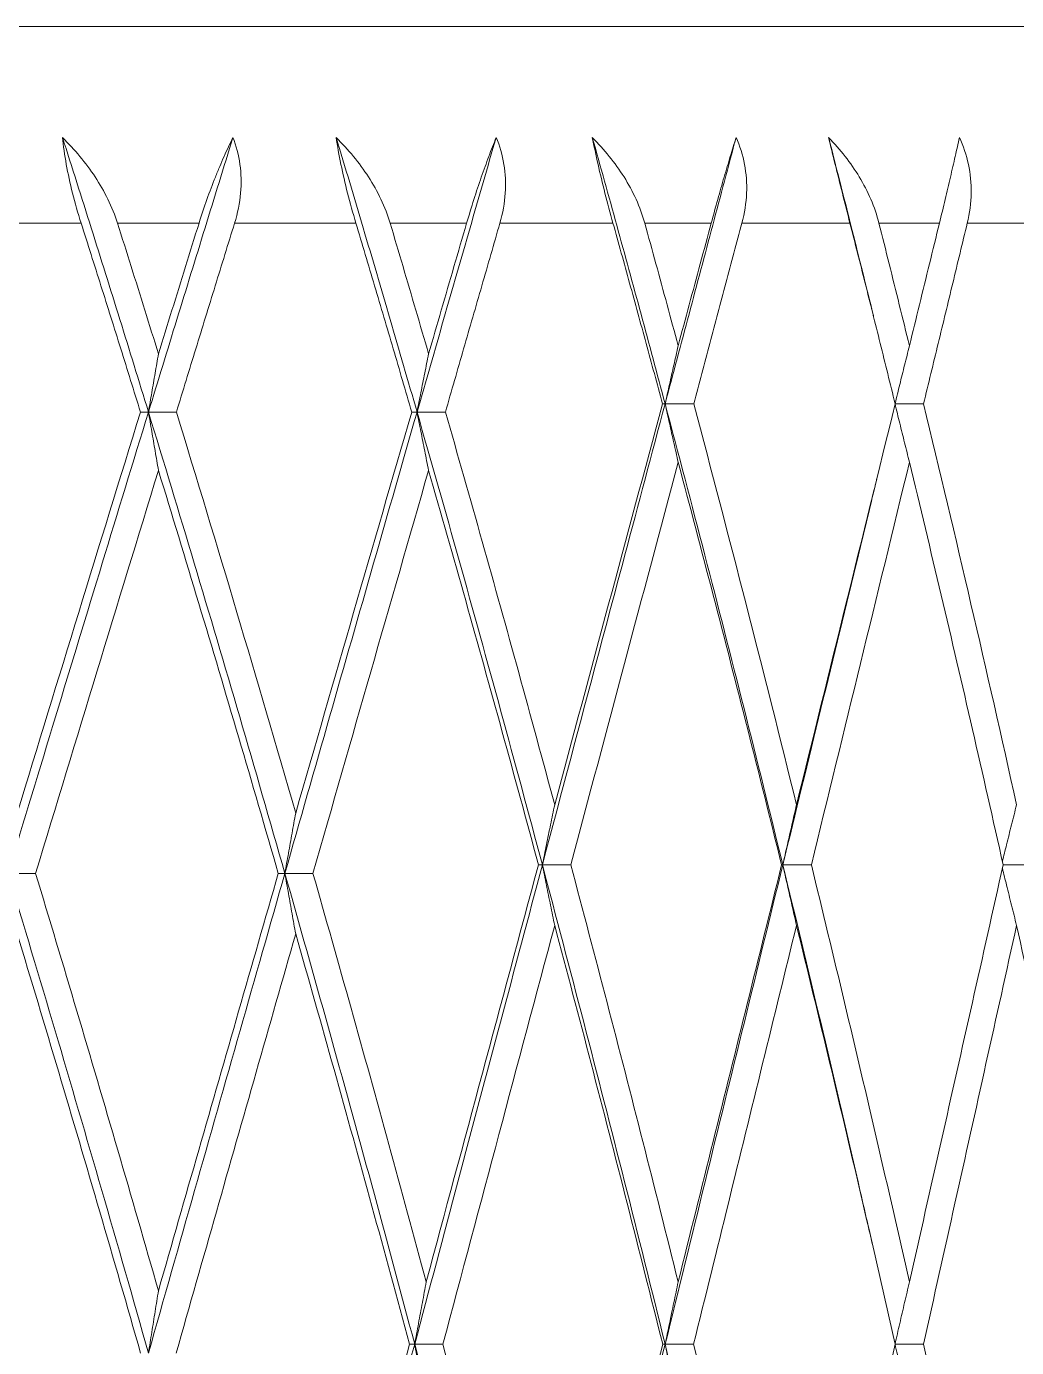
# Model space of a CAD drawing. Extents: x 1661 to 2451, y 0 to 579.
# Drawn here: x 2174.95 to 2179.98, y 464.05 to 470.76 of the extents above; entities that cross this region are included whole.
import ezdxf

# ---------------------------------------------------------------- set-up
doc = ezdxf.new("R2010")
doc.units = 0
doc.header["$LTSCALE"] = 10
doc.header["$MEASUREMENT"] = 0
doc.layers.add('2', color=7, linetype='CONTINUOUS', true_color=0xffffff)

msp = doc.modelspace()

# ---------------------------------------------------------------- linework, layer by layer
at = {"layer": '2', "color": 7, "linetype": 'Continuous', "lineweight": 18}
msp.add_line((2166.9886, 470.7637), (2182.9886, 470.7637), dxfattribs=at)
at = {"layer": '2', "color": 7, "linetype": 'Continuous', "lineweight": 13}
for p, q in [((2174.5757, 469.7637), (2175.2288, 469.7637)), ((2176.0089, 469.7637), (2176.6258, 469.7637)), ((2177.3579, 469.7637), (2177.9328, 469.7637)), ((2178.5883, 469.7637), (2179.1375, 469.7637)), ((2179.7339, 469.7637), (2180.2288, 469.7637))]:
    msp.add_line(p, q, dxfattribs=at)
at = {"layer": '2', "color": 7, "linetype": 'Continuous', "lineweight": 18}
for points, degree in [([(2175.5711, 468.8034), (2175.5228, 468.9611), (2175.426, 469.2747), (2175.2803, 469.7398), (2175.1827, 470.0469), (2175.1338, 470.1996)], 3), ([(2175.2288, 469.7637), (2175.2123, 469.8151), (2175.1832, 469.9172), (2175.1513, 470.064), (2175.1383, 470.1557), (2175.1338, 470.1996)], 3), ([(2175.5711, 468.8034), (2175.6194, 468.9611), (2175.7157, 469.2748), (2175.8589, 469.7402), (2175.9536, 470.047), (2176.0008, 470.1996)], 3), ([(2176.0008, 470.1996), (2176.0177, 470.1557), (2176.0415, 470.064), (2176.0451, 469.9171), (2176.0249, 469.8151), (2176.0089, 469.7637)], 3), ([(2176.9365, 468.8034), (2176.8912, 468.9611), (2176.8003, 469.2747), (2176.6633, 469.7398), (2176.5714, 470.0469), (2176.5253, 470.1996)], 3), ([(2176.6258, 469.7637), (2176.6103, 469.8151), (2176.582, 469.9172), (2176.5482, 470.064), (2176.5319, 470.1557), (2176.5253, 470.1996)], 3), ([(2176.9365, 468.8034), (2176.9819, 468.9611), (2177.0721, 469.2748), (2177.2062, 469.7402), (2177.2948, 470.047), (2177.3389, 470.1996)], 3), ([(2177.3389, 470.1996), (2177.3571, 470.1557), (2177.3835, 470.064), (2177.3908, 469.9171), (2177.3728, 469.8151), (2177.3579, 469.7637)], 3), ([(2178.1979, 468.8449), (2178.1572, 468.9978), (2178.0755, 469.302), (2177.9522, 469.7533), (2177.8693, 470.0513), (2177.8277, 470.1996)], 3), ([(2177.9328, 469.7637), (2177.9184, 469.8151), (2177.8911, 469.9172), (2177.8557, 470.064), (2177.8363, 470.1557), (2177.8277, 470.1996)], 3), ([(2178.1979, 468.8449), (2178.2387, 468.9978), (2178.3197, 469.3021), (2178.44, 469.7537), (2178.5194, 470.0515), (2178.5588, 470.1996)], 3), ([(2178.5588, 470.1996), (2178.5782, 470.1557), (2178.6069, 470.064), (2178.6177, 469.9171), (2178.6021, 469.8151), (2178.5883, 469.7637)], 3), ([(2179.1375, 469.7637), (2179.1244, 469.8151), (2179.0985, 469.9172), (2179.0617, 470.064), (2179.0394, 470.1557), (2179.0289, 470.1996)], 3), ([(2179.694, 470.1996), (2179.7143, 470.1557), (2179.7451, 470.064), (2179.7595, 469.9171), (2179.7464, 469.8151), (2179.7339, 469.7637)], 3), ([(2175.5305, 468.8034), (2175.4972, 468.9109), (2175.4305, 469.1254), (2175.3299, 469.4454), (2175.2625, 469.6578), (2175.2288, 469.7637)], 3), ([(2175.6219, 469.099), (2175.5989, 469.1732), (2175.5529, 469.3214), (2175.4835, 469.543), (2175.4371, 469.6902), (2175.4139, 469.7637)], 3), ([(2175.6219, 469.099), (2175.6449, 469.1732), (2175.6908, 469.3214), (2175.7596, 469.543), (2175.8054, 469.6902), (2175.8282, 469.7637)], 3), ([(2175.713, 468.8034), (2175.7461, 468.9109), (2175.812, 469.1254), (2175.9107, 469.4454), (2175.9762, 469.6578), (2176.0089, 469.7637)], 3), ([(2176.9095, 468.8034), (2176.8783, 468.9109), (2176.8156, 469.1254), (2176.721, 469.4454), (2176.6576, 469.6578), (2176.6258, 469.7637)], 3), ([(2176.9954, 469.099), (2176.9738, 469.1732), (2176.9306, 469.3214), (2176.8654, 469.543), (2176.8218, 469.6902), (2176.8, 469.7637)], 3), ([(2176.9954, 469.099), (2177.017, 469.1732), (2177.0601, 469.3214), (2177.1245, 469.543), (2177.1674, 469.6902), (2177.1888, 469.7637)], 3), ([(2177.0809, 468.8034), (2177.1118, 468.9109), (2177.1736, 469.1254), (2177.266, 469.4454), (2177.3273, 469.6578), (2177.3579, 469.7637)], 3), ([(2178.1848, 468.8449), (2178.157, 468.9477), (2178.1014, 469.1528), (2178.0174, 469.4591), (2177.961, 469.6623), (2177.9328, 469.7637)], 3), ([(2178.2643, 469.1402), (2178.2456, 469.2098), (2178.208, 469.3488), (2178.1514, 469.5566), (2178.1134, 469.6947), (2178.0944, 469.7637)], 3), ([(2178.2643, 469.1402), (2178.283, 469.2098), (2178.3205, 469.3488), (2178.3764, 469.5566), (2178.4136, 469.6947), (2178.4322, 469.7637)], 3), ([(2178.3434, 468.8449), (2178.3708, 468.9477), (2178.4255, 469.1528), (2178.5072, 469.4591), (2178.5613, 469.6623), (2178.5883, 469.7637)], 3), ([(2179.3675, 468.8449), (2179.3422, 468.9477), (2179.2915, 469.1528), (2179.2149, 469.4591), (2179.1634, 469.6623), (2179.1375, 469.7637)], 3), ([(2179.4399, 469.1402), (2179.4228, 469.2098), (2179.3886, 469.3488), (2179.337, 469.5566), (2179.3025, 469.6947), (2179.2851, 469.7637)], 3), ([(2179.4399, 469.1402), (2179.4569, 469.2098), (2179.4909, 469.3488), (2179.5418, 469.5566), (2179.5756, 469.6947), (2179.5924, 469.7637)], 3), ([(2179.5118, 468.8449), (2179.5367, 468.9477), (2179.5864, 469.1528), (2179.6604, 469.4591), (2179.7095, 469.6623), (2179.7339, 469.7637)], 3), ([(2179.2579, 469.2871), (2179.2462, 469.3366)], 1), ([(2178.1979, 468.8449), (2178.2053, 468.8778), (2178.2199, 468.9436), (2178.2421, 469.042), (2178.2569, 469.1075), (2178.2643, 469.1402)], 3), ([(2175.5711, 468.8034), (2175.5767, 468.8364), (2175.588, 468.9022), (2175.6049, 469.0007), (2175.6162, 469.0662), (2175.6219, 469.099)], 3), ([(2176.9365, 468.8034), (2176.943, 468.8364), (2176.956, 468.9022), (2176.9757, 469.0007), (2176.9888, 469.0662), (2176.9954, 469.099)], 3), ([(2175.5711, 468.8034), (2175.4934, 468.5496), (2175.3368, 468.0374), (2175.099, 467.2557), (2174.9383, 466.7254), (2174.8575, 466.458)], 3), ([(2174.9041, 466.7644), (2175.112, 467.4454), (2175.3208, 468.1251), (2175.5305, 468.8034)], 3), ([(2175.5305, 468.8034), (2175.535, 468.8034), (2175.544, 468.8034), (2175.5576, 468.8034), (2175.5666, 468.8034), (2175.5711, 468.8034)], 3), ([(2175.5711, 468.8034), (2175.5869, 468.8034), (2175.6184, 468.8034), (2175.6657, 468.8034), (2175.6973, 468.8034), (2175.713, 468.8034)], 3), ([(2175.5711, 468.8034), (2175.649, 468.5491), (2175.8043, 468.0363), (2176.0352, 467.2555), (2176.1884, 466.7253), (2176.2647, 466.458)], 3), ([(2175.5711, 468.8034), (2175.5767, 468.7705), (2175.5879, 468.7046), (2175.6049, 468.6057), (2175.6162, 468.5396), (2175.6219, 468.5066)], 3), ([(2176.3196, 466.7644), (2176.1232, 467.4454), (2175.9212, 468.1251), (2175.713, 468.8034)], 3), ([(2176.9365, 468.8034), (2176.8635, 468.5496), (2176.7165, 468.0374), (2176.4925, 467.2557), (2176.341, 466.7254), (2176.2647, 466.458)], 3), ([(2176.3196, 466.7644), (2176.5159, 467.4454), (2176.7126, 468.1251), (2176.9095, 468.8034)], 3), ([(2176.9095, 468.8034), (2176.9126, 468.8034), (2176.9186, 468.8034), (2176.9276, 468.8034), (2176.9335, 468.8034), (2176.9365, 468.8034)], 3), ([(2176.9365, 468.8034), (2176.9526, 468.8034), (2176.9846, 468.8034), (2177.0327, 468.8034), (2177.0648, 468.8034), (2177.0809, 468.8034)], 3), ([(2176.9365, 468.8034), (2177.0083, 468.5537), (2177.1513, 468.0501), (2177.3634, 467.2837), (2177.5038, 466.7634), (2177.5737, 466.5012)], 3), ([(2176.9365, 468.8034), (2176.943, 468.7705), (2176.956, 468.7046), (2176.9757, 468.6057), (2176.9888, 468.5396), (2176.9954, 468.5066)], 3), ([(2177.6363, 466.8074), (2177.5757, 467.0325), (2177.4538, 467.4804), (2177.2687, 468.1457), (2177.1437, 468.5849), (2177.0809, 468.8034)], 3), ([(2178.1979, 468.8449), (2178.1304, 468.5913), (2177.9941, 468.0795), (2177.786, 467.2983), (2177.6448, 466.7684), (2177.5737, 466.5012)], 3), ([(2177.6363, 466.8074), (2177.8194, 467.4879), (2178.0023, 468.1671), (2178.1848, 468.8449)], 3), ([(2178.1848, 468.8449), (2178.1862, 468.8449), (2178.1892, 468.8449), (2178.1936, 468.8449), (2178.1965, 468.8449), (2178.1979, 468.8449)], 3), ([(2178.1979, 468.8449), (2178.2141, 468.8449), (2178.2464, 468.8449), (2178.2949, 468.8449), (2178.3272, 468.8449), (2178.3434, 468.8449)], 3), ([(2178.1979, 468.8449), (2178.2656, 468.5908), (2178.4002, 468.0783), (2178.5994, 467.2981), (2178.7308, 466.7683), (2178.7961, 466.5012)], 3), ([(2178.1979, 468.8449), (2178.2053, 468.812), (2178.2199, 468.7461), (2178.2421, 468.6473), (2178.2569, 468.5813), (2178.2643, 468.5483)], 3), ([(2178.866, 466.8074), (2178.6979, 467.4879), (2178.5239, 468.1671), (2178.3434, 468.8449)], 3), ([(2178.866, 466.8074), (2179.034, 467.4879), (2179.2012, 468.1671), (2179.3675, 468.8449)], 3), ([(2179.3666, 468.8449), (2179.3827, 468.8449), (2179.415, 468.8449), (2179.4634, 468.8449), (2179.4956, 468.8449), (2179.5118, 468.8449)], 3), ([(2179.3666, 468.8449), (2179.3747, 468.812), (2179.3909, 468.7461), (2179.4153, 468.6473), (2179.4317, 468.5813), (2179.4399, 468.5483)], 3), ([(2179.9847, 466.8074), (2179.8332, 467.4879), (2179.6758, 468.1671), (2179.5118, 468.8449)], 3), ([(2178.2643, 468.5483), (2178.0827, 467.8672), (2177.9007, 467.1848), (2177.7183, 466.5012)], 3), ([(2178.2643, 468.5483), (2178.324, 468.3242), (2178.4426, 467.8739), (2178.618, 467.1915), (2178.7331, 466.732), (2178.7903, 466.5012)], 3), ([(2179.4399, 468.5483), (2179.2746, 467.8672), (2179.1084, 467.1848), (2178.9412, 466.5012)], 3), ([(2179.9164, 466.5012), (2179.8649, 466.732), (2179.7608, 467.1915), (2179.6019, 467.8739), (2179.4942, 468.3242), (2179.4399, 468.5483)], 3), ([(2175.6219, 468.5066), (2175.4129, 467.8251), (2175.2047, 467.1421), (2174.9973, 466.458)], 3), ([(2175.6219, 468.5066), (2175.6907, 468.2824), (2175.8275, 467.8317), (2176.0306, 467.1489), (2176.1646, 466.689), (2176.2312, 466.458)], 3), ([(2176.9954, 468.5066), (2176.7992, 467.8251), (2176.6033, 467.1421), (2176.4075, 466.458)], 3), ([(2177.5539, 466.5012), (2177.4929, 466.7273), (2177.3704, 467.1773), (2177.1842, 467.8458), (2177.0586, 468.2871), (2176.9954, 468.5066)], 3), ([(2179.2613, 468.4107), (2179.2733, 468.4614)], 1), ([(2177.5737, 466.5012), (2177.5806, 466.5353), (2177.5944, 466.6035), (2177.6153, 466.7056), (2177.6293, 466.7735), (2177.6363, 466.8074)], 3), ([(2178.7961, 466.5012), (2178.8038, 466.5353), (2178.8193, 466.6035), (2178.8425, 466.7056), (2178.8581, 466.7735), (2178.866, 466.8074)], 3), ([(2176.2647, 466.458), (2176.2707, 466.4922), (2176.2829, 466.5604), (2176.3012, 466.6625), (2176.3134, 466.7305), (2176.3196, 466.7644)], 3), ([(2174.9973, 466.458), (2174.9817, 466.458), (2174.9507, 466.458), (2174.9041, 466.458), (2174.8731, 466.458), (2174.8575, 466.458)], 3), ([(2175.5711, 464.0197), (2175.4924, 464.2974), (2175.3346, 464.8482), (2175.097, 465.6599), (2174.9375, 466.1934), (2174.8575, 466.458)], 3), ([(2174.9973, 466.458), (2175.0676, 466.2257), (2175.2076, 465.7588), (2175.4159, 465.0517), (2175.5534, 464.5757), (2175.6219, 464.3366)], 3), ([(2176.2647, 466.458), (2176.1893, 466.1939), (2176.0374, 465.6611), (2175.8061, 464.848), (2175.6498, 464.2973), (2175.5711, 464.0197)], 3), ([(2176.2312, 466.458), (2176.1643, 466.2257), (2176.0299, 465.7588), (2175.8268, 465.0517), (2175.6904, 464.5757), (2175.6219, 464.3366)], 3), ([(2176.2647, 466.458), (2176.261, 466.458), (2176.2535, 466.458), (2176.2424, 466.458), (2176.2349, 466.458), (2176.2312, 466.458)], 3), ([(2176.4075, 466.458), (2176.3917, 466.458), (2176.3599, 466.458), (2176.3123, 466.458), (2176.2805, 466.458), (2176.2647, 466.458)], 3), ([(2176.9246, 464.0645), (2176.852, 464.337), (2176.7064, 464.8775), (2176.4867, 465.6743), (2176.3388, 466.1981), (2176.2647, 466.458)], 3), ([(2176.2647, 466.458), (2176.2707, 466.4239), (2176.2829, 466.3556), (2176.3012, 466.253), (2176.3134, 466.1846), (2176.3196, 466.1504)], 3), ([(2176.9834, 464.3812), (2176.9204, 464.6152), (2176.7938, 465.0811), (2176.6018, 465.7734), (2176.4725, 466.2305), (2176.4075, 466.458)], 3), ([(2176.9246, 464.0645), (2176.9985, 464.3419), (2177.1451, 464.8923), (2177.3615, 465.7048), (2177.5033, 466.2372), (2177.5737, 466.5012)], 3), ([(2176.9834, 464.3812), (2177.1738, 465.089), (2177.364, 465.7957), (2177.5539, 466.5012)], 3), ([(2177.5539, 466.5012), (2177.5561, 466.5012), (2177.5605, 466.5012), (2177.5671, 466.5012), (2177.5715, 466.5012), (2177.5737, 466.5012)], 3), ([(2177.7183, 466.5012), (2177.7022, 466.5012), (2177.6701, 466.5012), (2177.6219, 466.5012), (2177.5897, 466.5012), (2177.5737, 466.5012)], 3), ([(2178.198, 464.0645), (2178.1296, 464.342), (2177.9921, 464.8925), (2177.7843, 465.7036), (2177.6441, 466.2367), (2177.5737, 466.5012)], 3), ([(2177.6363, 466.1937), (2177.6293, 466.2279), (2177.6153, 466.2963), (2177.5944, 466.3988), (2177.5806, 466.4671), (2177.5737, 466.5012)], 3), ([(2177.7183, 466.5012), (2177.7802, 466.269), (2177.903, 465.8025), (2178.0851, 465.0958), (2178.2048, 464.6202), (2178.2643, 464.3812)], 3), ([(2178.7961, 466.5012), (2178.7316, 466.2372), (2178.6012, 465.7048), (2178.4018, 464.8923), (2178.2663, 464.3419), (2178.198, 464.0645)], 3), ([(2178.7903, 466.5012), (2178.7329, 466.269), (2178.6174, 465.8025), (2178.442, 465.0958), (2178.3238, 464.6202), (2178.2643, 464.3812)], 3), ([(2178.7961, 466.5012), (2178.7954, 466.5012), (2178.7942, 466.5012), (2178.7922, 466.5012), (2178.7909, 466.5012), (2178.7903, 466.5012)], 3), ([(2178.9412, 466.5012), (2178.9251, 466.5012), (2178.8928, 466.5012), (2178.8445, 466.5012), (2178.8122, 466.5012), (2178.7961, 466.5012)], 3), ([(2178.7961, 466.5012), (2178.8038, 466.4671), (2178.8192, 466.3988), (2178.8425, 466.2963), (2178.8581, 466.2279), (2178.866, 466.1937)], 3), ([(2179.4399, 464.3812), (2179.3857, 464.6202), (2179.2767, 465.0958), (2179.1104, 465.8025), (2178.9979, 466.269), (2178.9412, 466.5012)], 3), ([(2179.4399, 464.3812), (2179.494, 464.6202), (2179.6014, 465.0958), (2179.7603, 465.8025), (2179.8646, 466.269), (2179.9164, 466.5012)], 3), ([(2177.0682, 464.0645), (2177.2579, 464.7754), (2177.4473, 465.4852), (2177.6363, 466.1937)], 3), ([(2177.6363, 466.1937), (2177.6985, 465.9606), (2177.8221, 465.492), (2178.0052, 464.7823), (2178.1256, 464.3045), (2178.1854, 464.0645)], 3), ([(2178.866, 466.1937), (2178.8089, 465.9606), (2178.694, 465.492), (2178.5196, 464.7823), (2178.4019, 464.3045), (2178.3427, 464.0645)], 3), ([(2178.866, 466.1937), (2178.923, 465.9606), (2179.0363, 465.492), (2179.2037, 464.7823), (2179.3136, 464.3045), (2179.3681, 464.0645)], 3), ([(2179.5112, 464.0645), (2179.565, 464.3045), (2179.6717, 464.7823), (2179.8296, 465.492), (2179.9332, 465.9606), (2179.9847, 466.1937)], 3), ([(2179.9847, 466.1937), (2180.0361, 465.9606), (2180.138, 465.492), (2180.2882, 464.7823), (2180.3864, 464.3045), (2180.4351, 464.0645)], 3), ([(2174.9041, 466.1504), (2174.9747, 465.9171), (2175.1153, 465.4482), (2175.3244, 464.738), (2175.4625, 464.2599), (2175.5312, 464.0197)], 3), ([(2176.3196, 466.1504), (2176.2529, 465.9171), (2176.119, 465.4482), (2175.9165, 464.738), (2175.7805, 464.2599), (2175.7123, 464.0197)], 3), ([(2176.3196, 466.1504), (2176.3849, 465.9219), (2176.5148, 465.4628), (2176.7077, 464.7675), (2176.8349, 464.2996), (2176.8982, 464.0645)], 3), ([(2179.251, 464.5755), (2179.2398, 464.6248)], 1), ([(2176.9246, 464.0645), (2176.9311, 464.0998), (2176.9441, 464.1703), (2176.9637, 464.2759), (2176.9768, 464.3461), (2176.9834, 464.3812)], 3), ([(2178.2643, 464.3812), (2178.2569, 464.3461), (2178.2421, 464.2759), (2178.22, 464.1703), (2178.2053, 464.0998), (2178.198, 464.0645)], 3), ([(2179.3666, 464.0645), (2179.3747, 464.0998), (2179.3909, 464.1703), (2179.4153, 464.2759), (2179.4317, 464.3461), (2179.4399, 464.3812)], 3), ([(2175.6219, 464.3366), (2175.6162, 464.3015), (2175.6049, 464.2312), (2175.588, 464.1256), (2175.5767, 464.0551), (2175.5711, 464.0197)], 3), ([(2176.9246, 464.0645), (2176.8517, 463.7909), (2176.7047, 463.239), (2176.4804, 462.397), (2176.3287, 461.8275), (2176.2523, 461.5407)], 3), ([(2176.8982, 464.0645), (2176.8334, 463.8238), (2176.7033, 463.3401), (2176.5063, 462.6076), (2176.3737, 462.1147), (2176.3071, 461.8672)], 3), ([(2176.9246, 464.0645), (2176.9217, 464.0645), (2176.9158, 464.0645), (2176.907, 464.0645), (2176.9012, 464.0645), (2176.8982, 464.0645)], 3), ([(2176.9246, 464.0645), (2176.9406, 464.0645), (2176.9725, 464.0646), (2177.0203, 464.0645), (2177.0523, 464.0645), (2177.0682, 464.0645)], 3), ([(2177.5736, 461.5407), (2177.5023, 461.8279), (2177.3591, 462.3978), (2177.143, 463.238), (2176.9976, 463.7905), (2176.9246, 464.0645)], 3), ([(2176.9246, 464.0645), (2176.9311, 464.0293), (2176.9441, 463.9588), (2176.9637, 463.8528), (2176.9768, 463.7821), (2176.9834, 463.7467)], 3), ([(2177.0682, 464.0645), (2177.1324, 463.8238), (2177.26, 463.34), (2177.4494, 462.6076), (2177.5742, 462.1147), (2177.6363, 461.8672)], 3), ([(2177.5736, 461.5407), (2177.6448, 461.8275), (2177.7861, 462.397), (2177.9943, 463.239), (2178.1305, 463.7909), (2178.198, 464.0645)], 3), ([(2177.6363, 461.8672), (2177.6983, 462.1147), (2177.8217, 462.6076), (2178.0048, 463.34), (2178.1255, 463.8238), (2178.1854, 464.0645)], 3), ([(2178.1854, 464.0645), (2178.1868, 464.0645), (2178.1896, 464.0645), (2178.1938, 464.0645), (2178.1966, 464.0645), (2178.198, 464.0645)], 3), ([(2178.3427, 464.0645), (2178.3266, 464.0645), (2178.2945, 464.0645), (2178.2462, 464.0646), (2178.214, 464.0645), (2178.198, 464.0645)], 3), ([(2178.7961, 461.5407), (2178.7306, 461.8279), (2178.599, 462.3978), (2178.3999, 463.238), (2178.2655, 463.7905), (2178.198, 464.0645)], 3), ([(2178.2643, 463.7467), (2178.2569, 463.7821), (2178.242, 463.8528), (2178.2199, 463.9588), (2178.2053, 464.0293), (2178.198, 464.0645)], 3), ([(2178.3427, 464.0645), (2178.402, 463.8238), (2178.5199, 463.34), (2178.6943, 462.6076), (2178.809, 462.1147), (2178.866, 461.8672)], 3), ([(2179.3681, 464.0645), (2179.3134, 463.8238), (2179.2034, 463.34), (2179.036, 462.6076), (2178.9229, 462.1147), (2178.866, 461.8672)], 3), ([(2179.3666, 464.0645), (2179.3827, 464.0645), (2179.4148, 464.0646), (2179.463, 464.0645), (2179.4951, 464.0645), (2179.5112, 464.0645)], 3), ([(2179.3666, 464.0645), (2179.3747, 464.0293), (2179.3909, 463.9588), (2179.4153, 463.8528), (2179.4317, 463.7821), (2179.4399, 463.7467)], 3), ([(2179.5112, 464.0645), (2179.5651, 463.8238), (2179.672, 463.34), (2179.8299, 462.6076), (2179.9333, 462.1147), (2179.9847, 461.8672)], 3), ([(2179.9847, 461.8672), (2180.036, 462.1147), (2180.1377, 462.6076), (2180.2879, 463.34), (2180.3863, 463.8238), (2180.4351, 464.0645)], 3)]:
    msp.add_open_spline(points, degree=degree, dxfattribs=at)
for points, knots in [([(2175.1338, 470.1996), (2175.1651, 470.1685), (2175.1946, 470.1363), (2175.2501, 470.0693), (2175.2761, 470.0346), (2175.3238, 469.9622), (2175.3456, 469.9245), (2175.3843, 469.8457), (2175.4007, 469.8052), (2175.4139, 469.7637)], [0, 0, 0, 0, 0.25, 0.25, 0.5, 0.5, 0.75, 0.75, 1, 1, 1, 1]), ([(2175.8282, 469.7637), (2175.8411, 469.8051), (2175.8546, 469.8452), (2175.8823, 469.9228), (2175.8965, 469.9605), (2175.9185, 470.0153), (2175.9259, 470.0333), (2175.9408, 470.0685), (2175.9482, 470.0857), (2175.9706, 470.1363), (2175.9857, 470.1686), (2176.0008, 470.1996)], [0, 0, 0, 0, 0.25, 0.25, 0.5, 0.5, 0.625, 0.625, 0.75, 0.75, 1, 1, 1, 1]), ([(2176.5253, 470.1996), (2176.5564, 470.1685), (2176.5858, 470.1363), (2176.6407, 470.0693), (2176.6663, 470.0346), (2176.7132, 469.9622), (2176.7345, 469.9245), (2176.7719, 469.8457), (2176.7876, 469.8052), (2176.8, 469.7637)], [0, 0, 0, 0, 0.25, 0.25, 0.5, 0.5, 0.75, 0.75, 1, 1, 1, 1]), ([(2177.1888, 469.7637), (2177.2009, 469.8051), (2177.2132, 469.8452), (2177.2381, 469.9228), (2177.2506, 469.9605), (2177.2697, 470.0153), (2177.2761, 470.0333), (2177.2888, 470.0685), (2177.2951, 470.0857), (2177.314, 470.1363), (2177.3265, 470.1686), (2177.3389, 470.1996)], [0, 0, 0, 0, 0.25, 0.25, 0.5, 0.5, 0.625, 0.625, 0.75, 0.75, 1, 1, 1, 1]), ([(2177.8277, 470.1996), (2177.8584, 470.1685), (2177.8872, 470.1363), (2177.9411, 470.0693), (2177.9661, 470.0346), (2178.0116, 469.9622), (2178.0322, 469.9245), (2178.068, 469.8457), (2178.083, 469.8052), (2178.0944, 469.7637)], [0, 0, 0, 0, 0.25, 0.25, 0.5, 0.5, 0.75, 0.75, 1, 1, 1, 1]), ([(2178.4322, 469.7637), (2178.4434, 469.8051), (2178.4544, 469.8452), (2178.4763, 469.9228), (2178.4871, 469.9605), (2178.5031, 470.0153), (2178.5084, 470.0333), (2178.5189, 470.0685), (2178.524, 470.0857), (2178.5393, 470.1363), (2178.5492, 470.1686), (2178.5588, 470.1996)], [0, 0, 0, 0, 0.25, 0.25, 0.5, 0.5, 0.625, 0.625, 0.75, 0.75, 1, 1, 1, 1]), ([(2179.2463, 469.3364), (2179.2118, 469.4758), (2179.1397, 469.7648), (2179.0669, 470.0513), (2179.0289, 470.1996)], [0, 0, 0, 0, 0.479815, 1, 1, 1, 1]), ([(2179.0289, 470.1996), (2179.0588, 470.1685), (2179.0869, 470.1363), (2179.1392, 470.0693), (2179.1633, 470.0346), (2179.2071, 469.9622), (2179.2268, 469.9245), (2179.2607, 469.8457), (2179.2747, 469.8052), (2179.2851, 469.7637)], [0, 0, 0, 0, 0.25, 0.25, 0.5, 0.5, 0.75, 0.75, 1, 1, 1, 1]), ([(2179.5924, 469.7637), (2179.6025, 469.8051), (2179.6122, 469.8452), (2179.6308, 469.9228), (2179.6397, 469.9605), (2179.6525, 470.0153), (2179.6567, 470.0333), (2179.6648, 470.0685), (2179.6687, 470.0857), (2179.6801, 470.1363), (2179.6873, 470.1686), (2179.694, 470.1996)], [0, 0, 0, 0, 0.25, 0.25, 0.5, 0.5, 0.625, 0.625, 0.75, 0.75, 1, 1, 1, 1]), ([(2179.367, 468.8466), (2179.375, 468.879), (2179.391, 468.9441), (2179.4153, 469.042), (2179.4317, 469.1075), (2179.4399, 469.1402)], [0, 0, 0, 0, 0.329361, 0.664681, 1, 1, 1, 1]), ([(2179.2614, 468.4113), (2179.2345, 468.3004), (2179.145, 467.9318), (2178.9908, 467.2983), (2178.8614, 466.7684), (2178.7961, 466.5012)], [0, 0, 0, 0, 0.177985, 0.588993, 1, 1, 1, 1]), ([(2179.9125, 466.5184), (2179.9195, 466.5468), (2179.935, 466.6092), (2179.959, 466.7056), (2179.9761, 466.7735), (2179.9847, 466.8074)], [0, 0, 0, 0, 0.293773, 0.646886, 1, 1, 1, 1]), ([(2179.2398, 464.6245), (2179.2195, 464.7133), (2179.1363, 465.0754), (2178.9892, 465.7036), (2178.8607, 466.2367), (2178.7961, 466.5012)], [0, 0, 0, 0, 0.139229, 0.569615, 1, 1, 1, 1]), ([(2179.9847, 466.1937), (2179.9761, 466.2279), (2179.959, 466.2963), (2179.935, 466.393), (2179.9195, 466.4555), (2179.9125, 466.4838)], [0, 0, 0, 0, 0.353376, 0.706752, 1, 1, 1, 1]), ([(2180.0524, 466.5012), (2180.0364, 466.5012), (2180.0044, 466.5012), (2179.959, 466.5012), (2179.9297, 466.5012), (2179.9164, 466.5012)], [0, 0, 0, 0, 0.353447, 0.706895, 1, 1, 1, 1])]:
    msp.add_open_spline(points, degree=3, knots=knots, dxfattribs=at)
at = {"layer": '2', "color": 7, "linetype": 'Continuous', "lineweight": 13}
for points, weights in [([(2175.4139, 469.7637), (2175.6228, 469.7637), (2175.8282, 469.7637)], [1, 0.999899926319, 1]), ([(2176.8, 469.7637), (2176.9964, 469.7637), (2177.1888, 469.7637)], [1, 0.999899926285, 1]), ([(2178.0944, 469.7637), (2178.2653, 469.7637), (2178.4322, 469.7637)], [1, 0.999911891419, 1]), ([(2179.2851, 469.7637), (2179.441, 469.7637), (2179.5924, 469.7637)], [1, 0.999911891416, 1])]:
    msp.add_rational_spline(points, weights, degree=2, dxfattribs=at)

doc.saveas('drawing.dxf')
